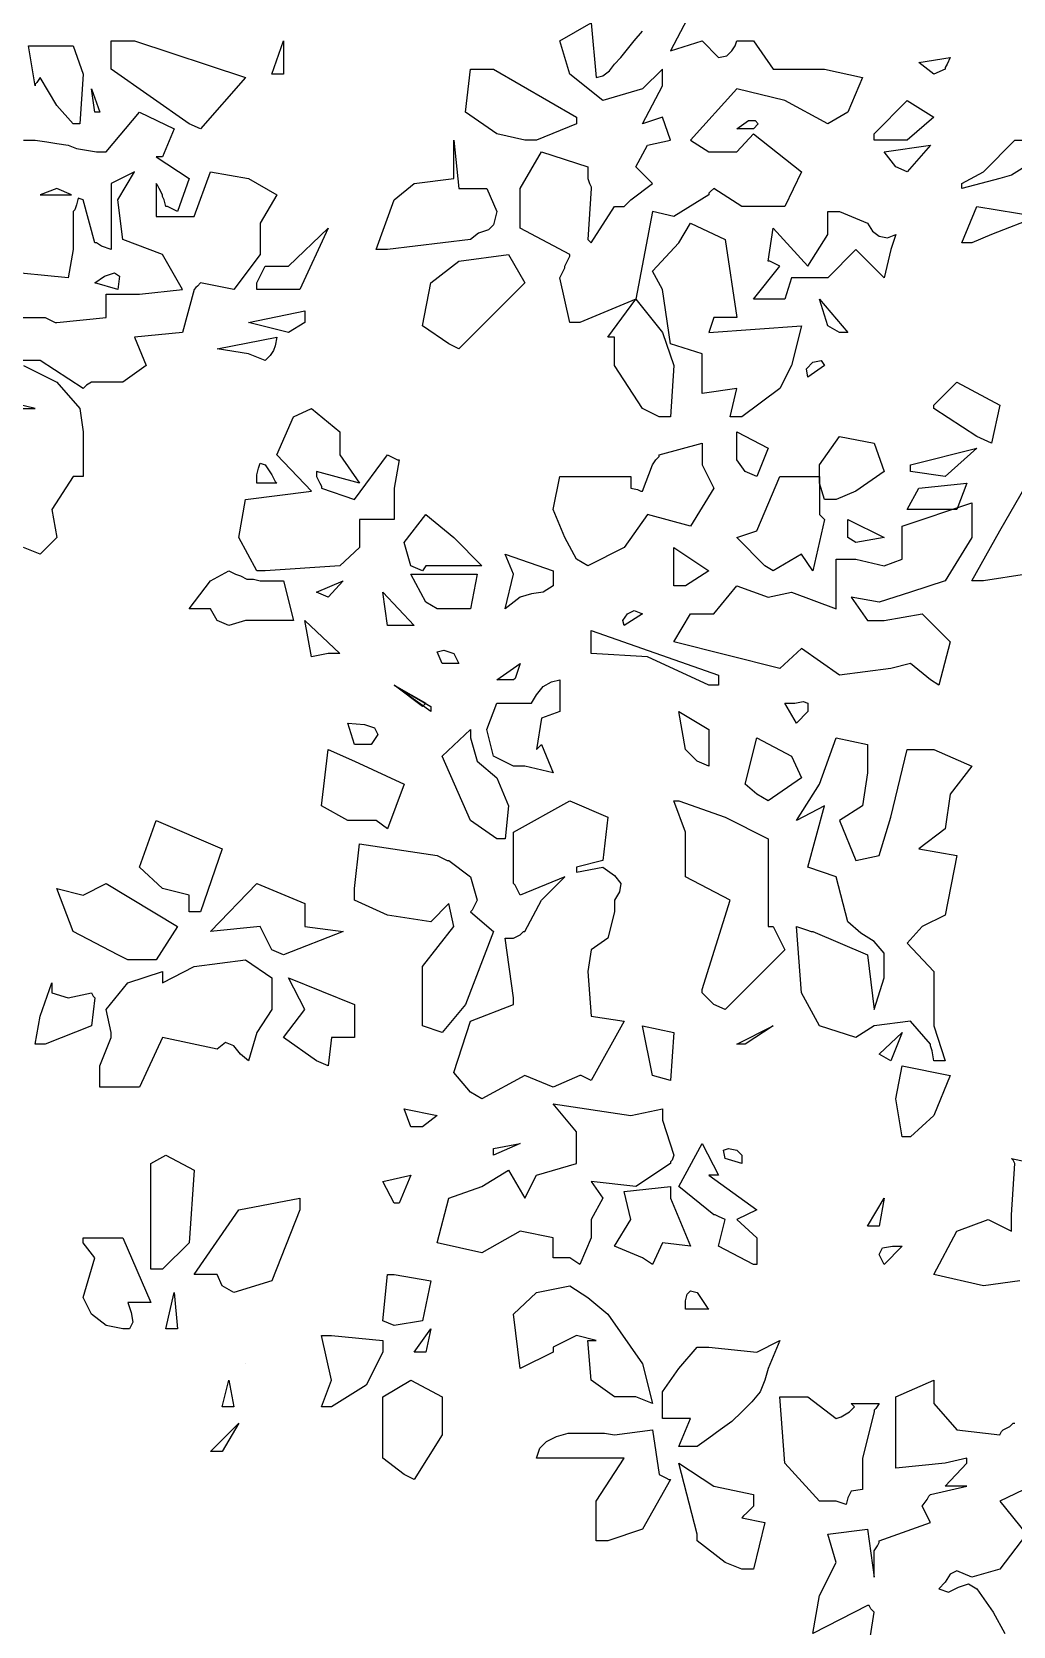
# Model space of a CAD drawing. Header units: millimetres. Extents: x 2810.5 to 2848.4, y 1624.4 to 1676.1.
# Drawn here: x 2826.741 to 2828.01, y 1660.462 to 1662.523 of the extents above; entities that cross this region are included whole.
import ezdxf

# ---------------------------------------------------------------- set-up
doc = ezdxf.new("R2010")
doc.units = ezdxf.units.MM
doc.layers.add('VERDE_ALBERI', color=104, linetype='Continuous')

msp = doc.modelspace()

# ---------------------------------------------------------------- linework, layer by layer
at = {"layer": 'VERDE_ALBERI', "linetype": 'ByBlock'}
for points in [[(2827.4364, 1662.1473), (2827.4236, 1662.2051), (2827.4278, 1662.2137), (2827.43, 1662.218), (2827.43, 1662.2201), (2827.43, 1662.2201), (2827.4343, 1662.2287), (2827.4364, 1662.233), (2827.4364, 1662.2351), (2827.4364, 1662.2351), (2827.3722, 1662.2693), (2827.3722, 1662.3206), (2827.4, 1662.3677), (2827.46, 1662.3485), (2827.46, 1662.3399), (2827.46, 1662.3356), (2827.46, 1662.3335), (2827.46, 1662.3335), (2827.4621, 1662.3271), (2827.4642, 1662.3228), (2827.4642, 1662.3206), (2827.4642, 1662.3206), (2827.46, 1662.2544), (2827.4621, 1662.2522), (2827.4642, 1662.2501), (2827.4642, 1662.2501), (2827.4942, 1662.2971), (2827.5006, 1662.2971), (2827.5049, 1662.2971), (2827.507, 1662.2971), (2827.507, 1662.2971), (2827.5113, 1662.3014), (2827.5155, 1662.3057), (2827.5155, 1662.3057), (2827.5434, 1662.3271), (2827.522, 1662.3485), (2827.5369, 1662.3763), (2827.5669, 1662.3827), (2827.5562, 1662.4127), (2827.5305, 1662.4041), (2827.5562, 1662.4533), (2827.5562, 1662.4747), (2827.5305, 1662.4491), (2827.4792, 1662.4341), (2827.4364, 1662.4683), (2827.4236, 1662.5111), (2827.4642, 1662.5346), (2827.4707, 1662.464), (2827.4792, 1662.4661), (2827.4878, 1662.4726), (2827.4942, 1662.4811), (2827.5027, 1662.4897), (2827.5113, 1662.5004), (2827.5198, 1662.5111), (2827.5305, 1662.5239)], [(2827.5926, 1662.5475), (2827.5669, 1662.4982), (2827.6076, 1662.5111), (2827.629, 1662.4897), (2827.6397, 1662.4918), (2827.6461, 1662.4982), (2827.6504, 1662.5047), (2827.6526, 1662.5111), (2827.6654, 1662.5111), (2827.6718, 1662.5111), (2827.6739, 1662.5111), (2827.6739, 1662.5111), (2827.6996, 1662.4747), (2827.7659, 1662.4747), (2827.8152, 1662.464), (2827.7959, 1662.4191), (2827.7702, 1662.4041), (2827.7145, 1662.4341), (2827.6526, 1662.4491), (2827.5926, 1662.3827), (2827.6162, 1662.3677), (2827.6526, 1662.3677), (2827.6739, 1662.3913), (2827.736, 1662.3421), (2827.7145, 1662.2971), (2827.659, 1662.2971), (2827.6226, 1662.3206), (2827.6183, 1662.3164), (2827.6162, 1662.3142), (2827.6162, 1662.3121), (2827.6162, 1662.3121), (2827.5712, 1662.2843), (2827.5434, 1662.2907), (2827.522, 1662.1773), (2827.4493, 1662.1473), (2827.4364, 1662.1473), (2827.4364, 1662.1473)], [(2826.9443, 1662.4041), (2826.8437, 1662.4747), (2826.8437, 1662.5111), (2826.8736, 1662.5111), (2827.017, 1662.464), (2826.9592, 1662.3977), (2826.9443, 1662.4041)], [(2827.0512, 1662.4683), (2827.0662, 1662.5111), (2827.0662, 1662.4683), (2827.0512, 1662.4683)], [(2826.7517, 1662.5047), (2826.7944, 1662.5047), (2826.8073, 1662.4683), (2826.803, 1662.4041), (2826.7944, 1662.4041), (2826.7731, 1662.4277), (2826.7517, 1662.464), (2826.7474, 1662.4576), (2826.7453, 1662.4555), (2826.7453, 1662.4533), (2826.7453, 1662.4533), (2826.7367, 1662.5047), (2826.7453, 1662.5047), (2826.7495, 1662.5047), (2826.7517, 1662.5047)], [(2827.9071, 1662.4683), (2827.8879, 1662.4833), (2827.9285, 1662.4897), (2827.9243, 1662.4811), (2827.9221, 1662.4768), (2827.9221, 1662.4747), (2827.9221, 1662.4747), (2827.9071, 1662.4683)], [(2827.3786, 1662.3827), (2827.3422, 1662.3913), (2827.3016, 1662.4191), (2827.3081, 1662.4747), (2827.3379, 1662.4747), (2827.445, 1662.4127), (2827.445, 1662.4084), (2827.445, 1662.4063), (2827.445, 1662.4041), (2827.445, 1662.4041), (2827.3936, 1662.3827), (2827.3786, 1662.3827)], [(2826.8222, 1662.4191), (2826.818, 1662.4491), (2826.8287, 1662.4191), (2826.8222, 1662.4191)], [(2827.8302, 1662.3913), (2827.8729, 1662.4341), (2827.9071, 1662.4127), (2827.8729, 1662.3827), (2827.8302, 1662.3827), (2827.8302, 1662.3913)], [(2826.7303, 1662.3827), (2826.7453, 1662.3827), (2826.7603, 1662.3806), (2826.7731, 1662.3784), (2826.788, 1662.3763), (2826.7987, 1662.372), (2826.8115, 1662.3699), (2826.8244, 1662.3677), (2826.8372, 1662.3677), (2826.8801, 1662.4191), (2826.925, 1662.3977), (2826.91, 1662.3613), (2826.9057, 1662.3613), (2826.9036, 1662.3613), (2826.9015, 1662.3613), (2826.9015, 1662.3613), (2826.9443, 1662.3335), (2826.9293, 1662.2907), (2826.9207, 1662.295), (2826.9164, 1662.2971), (2826.9143, 1662.2971), (2826.9143, 1662.2971), (2826.9122, 1662.3057), (2826.91, 1662.3099), (2826.91, 1662.3121), (2826.91, 1662.3121), (2826.9057, 1662.3206), (2826.9036, 1662.3249), (2826.9015, 1662.3271), (2826.9015, 1662.3271), (2826.9015, 1662.2843), (2826.9507, 1662.2843), (2826.9721, 1662.3421), (2827.0213, 1662.3335), (2827.0577, 1662.3121), (2827.0362, 1662.2757), (2827.0362, 1662.2544), (2827.0362, 1662.2351), (2827.002, 1662.1901), (2826.9592, 1662.1987), (2826.955, 1662.1944), (2826.9528, 1662.1923), (2826.9507, 1662.1901), (2826.9507, 1662.1901), (2826.9357, 1662.1345), (2826.8736, 1662.1281), (2826.8886, 1662.0917), (2826.8586, 1662.0703), (2826.818, 1662.0703), (2826.8115, 1662.0661), (2826.8094, 1662.0639), (2826.8073, 1662.0618), (2826.8073, 1662.0618), (2826.7517, 1662.0981), (2826.711, 1662.0981)], [(2827.6526, 1662.3977), (2827.6675, 1662.4084), (2827.6761, 1662.4084), (2827.6803, 1662.4041), (2827.6739, 1662.3977), (2827.6526, 1662.3977), (2827.6526, 1662.3977)], [(2827.2866, 1662.3827), (2827.2931, 1662.3206), (2827.3294, 1662.3206), (2827.3422, 1662.2907), (2827.3379, 1662.2736), (2827.3315, 1662.2672), (2827.3187, 1662.2629), (2827.3081, 1662.2544), (2827.201, 1662.2415), (2827.186, 1662.2415), (2827.2096, 1662.3057), (2827.2353, 1662.3271), (2827.2866, 1662.3335), (2827.2866, 1662.357), (2827.2866, 1662.3827)], [(2827.858, 1662.3485), (2827.843, 1662.3677), (2827.9028, 1662.3763), (2827.8729, 1662.3421), (2827.858, 1662.3485)], [(2827.9435, 1662.3271), (2827.9713, 1662.3421), (2828.0119, 1662.3827), (2828.0419, 1662.3827), (2828.0376, 1662.3635), (2828.0248, 1662.3485), (2828.0077, 1662.3378), (2827.9927, 1662.3335), (2827.9435, 1662.3206), (2827.9435, 1662.3271)], [(2826.6661, 1662.1537), (2826.7581, 1662.1537), (2826.7667, 1662.1495), (2826.771, 1662.1473), (2826.7731, 1662.1473), (2826.7731, 1662.1473), (2826.8372, 1662.1537), (2826.8372, 1662.1837), (2826.8801, 1662.1837), (2826.9357, 1662.1901), (2826.91, 1662.2351), (2826.8586, 1662.2544), (2826.8522, 1662.3057), (2826.8736, 1662.3421), (2826.8437, 1662.3271), (2826.8437, 1662.2415), (2826.8308, 1662.2458), (2826.8244, 1662.2501), (2826.8222, 1662.2501), (2826.8222, 1662.2501), (2826.8073, 1662.3057), (2826.8008, 1662.3078), (2826.7987, 1662.2992), (2826.7966, 1662.2928), (2826.7944, 1662.2907), (2826.7944, 1662.2907), (2826.7944, 1662.2415), (2826.788, 1662.2051), (2826.7003, 1662.2137)], [(2826.7923, 1662.3121), (2826.7731, 1662.3206), (2826.7517, 1662.3121), (2826.7923, 1662.3121)], [(2827.6996, 1662.1773), (2827.6739, 1662.1773), (2827.7081, 1662.2201), (2827.6996, 1662.2244), (2827.6953, 1662.2265), (2827.6931, 1662.2265), (2827.6931, 1662.2265), (2827.6996, 1662.2693), (2827.7445, 1662.2201), (2827.7702, 1662.2608), (2827.7702, 1662.2907), (2827.7788, 1662.2907), (2827.7831, 1662.2907), (2827.7852, 1662.2907), (2827.7852, 1662.2907), (2827.8216, 1662.2757), (2827.828, 1662.2651), (2827.8366, 1662.2587), (2827.8473, 1662.2565), (2827.858, 1662.2608), (2827.8516, 1662.2415), (2827.843, 1662.2051), (2827.8066, 1662.2415), (2827.7702, 1662.2051), (2827.7231, 1662.2051), (2827.7145, 1662.1773), (2827.6996, 1662.1773)], [(2827.9435, 1662.2501), (2827.9627, 1662.2971), (2828.0419, 1662.2843), (2827.982, 1662.2608), (2827.9563, 1662.2501), (2827.9435, 1662.2501)], [(2827.032, 1662.1987), (2827.0427, 1662.2201), (2827.0726, 1662.2201), (2827.124, 1662.2693), (2827.0876, 1662.1901), (2827.032, 1662.1901), (2827.032, 1662.1987)], [(2827.644, 1662.0254), (2827.6526, 1662.0618), (2827.6076, 1662.0554), (2827.6076, 1662.1067), (2827.5669, 1662.1195), (2827.5562, 1662.1901), (2827.5434, 1662.2137), (2827.5776, 1662.2501), (2827.5926, 1662.2757), (2827.6376, 1662.2544), (2827.6526, 1662.1537), (2827.6226, 1662.1537), (2827.6162, 1662.1345), (2827.736, 1662.143), (2827.7231, 1662.0917), (2827.7081, 1662.0618), (2827.659, 1662.0254), (2827.644, 1662.0254)], [(2827.2802, 1662.1195), (2827.246, 1662.143), (2827.2567, 1662.1987), (2827.2931, 1662.2265), (2827.3572, 1662.2351), (2827.3786, 1662.1987), (2827.3572, 1662.1773), (2827.2931, 1662.1131), (2827.2802, 1662.1195)], [(2826.8222, 1662.1987), (2826.8351, 1662.2073), (2826.8479, 1662.2116), (2826.8544, 1662.2073), (2826.8522, 1662.1901), (2826.8222, 1662.1987), (2826.8222, 1662.1987)], [(2827.0726, 1662.1345), (2827.0213, 1662.1473), (2827.0941, 1662.1623), (2827.0941, 1662.1537), (2827.0941, 1662.1495), (2827.0941, 1662.1473), (2827.0941, 1662.1473), (2827.0726, 1662.1345)], [(2827.5305, 1662.0361), (2827.4942, 1662.0917), (2827.4942, 1662.1281), (2827.4899, 1662.1281), (2827.4878, 1662.1281), (2827.4857, 1662.1281), (2827.4857, 1662.1281), (2827.522, 1662.1773), (2827.5562, 1662.1345), (2827.5712, 1662.0917), (2827.5669, 1662.0254), (2827.5583, 1662.0254), (2827.5541, 1662.0254), (2827.5519, 1662.0254), (2827.5519, 1662.0254), (2827.5305, 1662.0361)], [(2827.7702, 1662.143), (2827.7595, 1662.1773), (2827.7959, 1662.1345), (2827.7852, 1662.1345), (2827.7702, 1662.143)], [(2827.4364, 1662.1473), (2827.4364, 1662.1473), (2827.4364, 1662.1473), (2827.4364, 1662.1473), (2827.4364, 1662.1473), (2827.4364, 1662.1473)], [(2827.0213, 1662.1067), (2826.9806, 1662.1131), (2827.0577, 1662.1281), (2827.0555, 1662.1173), (2827.0534, 1662.1109), (2827.0491, 1662.1045), (2827.0427, 1662.0981), (2827.0213, 1662.1067)], [(2827.7445, 1662.0768), (2827.7424, 1662.0875), (2827.7509, 1662.096), (2827.7616, 1662.0981), (2827.7659, 1662.0917), (2827.7445, 1662.0768)], [(2826.7303, 1662.0917), (2826.7731, 1662.0703), (2826.803, 1662.0361), (2826.8073, 1662.0061), (2826.8073, 1661.9483), (2826.8008, 1661.9483), (2826.7966, 1661.9483), (2826.7944, 1661.9483), (2826.7944, 1661.9483), (2826.7667, 1661.9056), (2826.7731, 1661.8692), (2826.7517, 1661.8478), (2826.7303, 1661.8563)], [(2827.9627, 1661.9997), (2827.9071, 1662.0361), (2827.9071, 1662.0382), (2827.9071, 1662.0404), (2827.9071, 1662.0404), (2827.9371, 1662.0703), (2827.9927, 1662.0404), (2827.982, 1661.9911), (2827.9627, 1661.9997), (2827.9627, 1661.9997)], [(2826.7217, 1662.0361), (2826.7453, 1662.0361), (2826.7003, 1662.0468)], [(2827.109, 1661.9483), (2827.1133, 1661.9397), (2827.1155, 1661.9355), (2827.1155, 1661.9333), (2827.1155, 1661.9333), (2827.1582, 1661.9184), (2827.201, 1661.9761), (2827.2096, 1661.9719), (2827.2138, 1661.9697), (2827.216, 1661.9697), (2827.216, 1661.9697), (2827.2096, 1661.9333), (2827.2096, 1661.8927), (2827.1646, 1661.8927), (2827.1646, 1661.8563), (2827.139, 1661.8328), (2827.0427, 1661.8264), (2827.032, 1661.8264), (2827.0084, 1661.8692), (2827.017, 1661.9184), (2827.1026, 1661.9291), (2827.0577, 1661.9761), (2827.0791, 1662.0254), (2827.1026, 1662.0361), (2827.139, 1662.0061), (2827.139, 1661.9761), (2827.1646, 1661.9397), (2827.109, 1661.9547), (2827.109, 1661.9504), (2827.109, 1661.9483), (2827.109, 1661.9483)], [(2827.6633, 1661.9547), (2827.6526, 1661.9697), (2827.6526, 1662.0061), (2827.6931, 1661.9847), (2827.6782, 1661.9483), (2827.6633, 1661.9547)], [(2827.7659, 1661.9184), (2827.7595, 1661.9397), (2827.7595, 1661.9633), (2827.7852, 1661.9997), (2827.8302, 1661.9911), (2827.843, 1661.9547), (2827.8066, 1661.9291), (2827.7809, 1661.9184), (2827.7659, 1661.9184)], [(2827.9627, 1661.9997), (2827.9627, 1661.9997), (2827.9627, 1661.9997), (2827.9627, 1661.9997), (2827.9627, 1661.9997), (2827.9627, 1661.9997)], [(2827.445, 1661.8414), (2827.43, 1661.8692), (2827.415, 1661.9056), (2827.4236, 1661.9483), (2827.5155, 1661.9483), (2827.5155, 1661.9397), (2827.5155, 1661.9355), (2827.5155, 1661.9333), (2827.5155, 1661.9333), (2827.5241, 1661.9312), (2827.5284, 1661.9291), (2827.5305, 1661.9291), (2827.5305, 1661.9291), (2827.5434, 1661.9633), (2827.5476, 1661.9697), (2827.5519, 1661.974), (2827.5519, 1661.9761), (2827.5519, 1661.9761), (2827.6076, 1661.9911), (2827.6076, 1661.9633), (2827.6226, 1661.9333), (2827.5926, 1661.8842), (2827.5369, 1661.8992), (2827.507, 1661.8563), (2827.46, 1661.8328), (2827.445, 1661.8414)], [(2827.8772, 1661.9633), (2827.9627, 1661.9847), (2827.9221, 1661.9483), (2827.8772, 1661.9547), (2827.8772, 1661.9633), (2827.8772, 1661.9633)], [(2827.032, 1661.9397), (2827.032, 1661.9504), (2827.0341, 1661.959), (2827.0362, 1661.9654), (2827.0427, 1661.9633), (2827.0512, 1661.9504), (2827.0555, 1661.9419), (2827.0577, 1661.9397), (2827.0577, 1661.9397), (2827.032, 1661.9397)], [(2827.109, 1661.9483), (2827.109, 1661.9483), (2827.109, 1661.9483), (2827.109, 1661.9483)], [(2827.109, 1661.9483), (2827.109, 1661.9483), (2827.109, 1661.9483)], [(2827.7659, 1661.8927), (2827.7509, 1661.8264), (2827.736, 1661.8478), (2827.6996, 1661.8264), (2827.6889, 1661.8328), (2827.6526, 1661.8692), (2827.6782, 1661.8778), (2827.7081, 1661.9483), (2827.7595, 1661.9483), (2827.7595, 1661.8992), (2827.7638, 1661.8949), (2827.7659, 1661.8927), (2827.7659, 1661.8927)], [(2827.8729, 1661.9056), (2827.8879, 1661.9333), (2827.9499, 1661.9397), (2827.9371, 1661.9056), (2827.8879, 1661.9056), (2827.8729, 1661.9056)], [(2828.0419, 1661.9333), (2828.0269, 1661.8221), (2827.9713, 1661.8135), (2827.9563, 1661.8135), (2827.9927, 1661.8778), (2828.0333, 1661.9483), (2828.0333, 1661.944), (2828.0333, 1661.9419), (2828.0333, 1661.9397), (2828.0333, 1661.9397), (2828.0376, 1661.9355), (2828.0419, 1661.9333), (2828.0419, 1661.9333)], [(2827.7809, 1661.7857), (2827.7809, 1661.8414), (2827.8066, 1661.8414), (2827.843, 1661.8328), (2827.8665, 1661.8414), (2827.8665, 1661.8842), (2827.9563, 1661.9141), (2827.9563, 1661.8692), (2827.9221, 1661.8135), (2827.8772, 1661.7985), (2827.8366, 1661.7857), (2827.8002, 1661.7921), (2827.8216, 1661.7621), (2827.843, 1661.7621), (2827.8921, 1661.7707), (2827.9285, 1661.7344), (2827.9136, 1661.6787), (2827.9028, 1661.6852), (2827.8772, 1661.7066), (2827.8516, 1661.7002), (2827.7852, 1661.6916), (2827.736, 1661.7258), (2827.7081, 1661.7002), (2827.5712, 1661.7344), (2827.5926, 1661.7707), (2827.6226, 1661.7707), (2827.6526, 1661.8071), (2827.6931, 1661.7921), (2827.7231, 1661.7985), (2827.7809, 1661.7771), (2827.7809, 1661.7814), (2827.7809, 1661.7857)], [(2827.231, 1661.8328), (2827.2224, 1661.8628), (2827.2502, 1661.8992), (2827.2866, 1661.8692), (2827.323, 1661.8328), (2827.2502, 1661.8328), (2827.246, 1661.8264), (2827.231, 1661.8328), (2827.231, 1661.8328)], [(2827.7959, 1661.8692), (2827.7959, 1661.882), (2827.7959, 1661.8906), (2827.7959, 1661.8927), (2827.7959, 1661.8927), (2827.843, 1661.8692), (2827.8066, 1661.8628), (2827.7959, 1661.8692), (2827.7959, 1661.8692)], [(2827.5712, 1661.8071), (2827.5712, 1661.8563), (2827.6162, 1661.8264), (2827.5862, 1661.8071), (2827.5712, 1661.8071)], [(2827.231, 1661.8328), (2827.231, 1661.8328), (2827.231, 1661.8328), (2827.231, 1661.8328), (2827.231, 1661.8328), (2827.231, 1661.8328)], [(2827.231, 1661.8328), (2827.231, 1661.8328), (2827.231, 1661.8328)], [(2827.3529, 1661.7771), (2827.3636, 1661.8221), (2827.3529, 1661.8478), (2827.415, 1661.8264), (2827.415, 1661.8071), (2827.4022, 1661.7985), (2827.3872, 1661.7964), (2827.3722, 1661.7921), (2827.3529, 1661.7771), (2827.3529, 1661.7771)], [(2827.0662, 1661.7621), (2827.017, 1661.7621), (2826.9956, 1661.7557), (2826.9806, 1661.7621), (2826.9721, 1661.7771), (2826.9443, 1661.7771), (2826.9721, 1661.8135), (2826.9956, 1661.8264), (2827.0041, 1661.8221), (2827.0106, 1661.8199), (2827.0191, 1661.8157), (2827.0277, 1661.8157), (2827.0362, 1661.8135), (2827.0448, 1661.8135), (2827.0555, 1661.8135), (2827.0662, 1661.8135), (2827.0791, 1661.7621), (2827.0726, 1661.7621), (2827.0684, 1661.7621), (2827.0662, 1661.7621)], [(2827.109, 1661.7985), (2827.1433, 1661.8135), (2827.124, 1661.7921), (2827.109, 1661.7985), (2827.109, 1661.7985)], [(2827.2502, 1661.7857), (2827.231, 1661.8221), (2827.3166, 1661.8221), (2827.3081, 1661.7771), (2827.2652, 1661.7771), (2827.2502, 1661.7857)], [(2827.2224, 1661.7557), (2827.201, 1661.7557), (2827.1946, 1661.7985), (2827.2353, 1661.7557), (2827.2288, 1661.7557), (2827.2246, 1661.7557), (2827.2224, 1661.7557)], [(2827.507, 1661.7557), (2827.5049, 1661.7621), (2827.5113, 1661.7707), (2827.5198, 1661.775), (2827.5305, 1661.7707), (2827.507, 1661.7557)], [(2827.0662, 1661.7621), (2827.0662, 1661.7621), (2827.0662, 1661.7621), (2827.0662, 1661.7621)], [(2827.0662, 1661.7621), (2827.0662, 1661.7621), (2827.0662, 1661.7621)], [(2827.1026, 1661.7151), (2827.0941, 1661.7621), (2827.139, 1661.7194), (2827.1304, 1661.7194), (2827.1262, 1661.7194), (2827.124, 1661.7194), (2827.124, 1661.7194), (2827.1026, 1661.7151)], [(2827.2224, 1661.7557), (2827.2224, 1661.7557), (2827.2224, 1661.7557), (2827.2224, 1661.7557)], [(2827.2224, 1661.7557), (2827.2224, 1661.7557), (2827.2224, 1661.7557)], [(2827.6162, 1661.6787), (2827.5369, 1661.7151), (2827.4642, 1661.7194), (2827.4642, 1661.7493), (2827.629, 1661.6916), (2827.629, 1661.6787), (2827.6162, 1661.6787)], [(2827.2717, 1661.7066), (2827.2652, 1661.7216), (2827.2738, 1661.7237), (2827.2866, 1661.7194), (2827.2931, 1661.7066), (2827.2717, 1661.7066)], [(2827.3422, 1661.6852), (2827.3722, 1661.7066), (2827.3679, 1661.6937), (2827.3658, 1661.6873), (2827.3636, 1661.6852), (2827.3636, 1661.6852), (2827.3422, 1661.6852), (2827.3422, 1661.6852)], [(2827.4, 1661.6018), (2827.415, 1661.5654), (2827.3786, 1661.5739), (2827.3636, 1661.5739), (2827.3379, 1661.5868), (2827.3294, 1661.621), (2827.3422, 1661.6552), (2827.3872, 1661.6552), (2827.3936, 1661.6659), (2827.4022, 1661.6766), (2827.4129, 1661.683), (2827.4236, 1661.6852), (2827.4236, 1661.6446), (2827.4, 1661.636), (2827.3936, 1661.5953), (2827.3979, 1661.5996), (2827.4, 1661.6018), (2827.4, 1661.6018)], [(2827.246, 1661.651), (2827.2096, 1661.6787), (2827.2502, 1661.6552), (2827.246, 1661.651)], [(2827.2567, 1661.6446), (2827.2096, 1661.6787), (2827.2567, 1661.651), (2827.2567, 1661.6446)], [(2827.6012, 1661.5804), (2827.5862, 1661.5953), (2827.5776, 1661.6446), (2827.6162, 1661.621), (2827.6162, 1661.5739), (2827.6012, 1661.5804)], [(2827.7295, 1661.6296), (2827.7145, 1661.6552), (2827.7274, 1661.6552), (2827.7381, 1661.6573), (2827.7445, 1661.6552), (2827.7445, 1661.6446), (2827.7295, 1661.6296)], [(2827.1582, 1661.6018), (2827.1497, 1661.6296), (2827.171, 1661.6275), (2827.1839, 1661.6232), (2827.1882, 1661.6146), (2827.1796, 1661.6018), (2827.1582, 1661.6018)], [(2827.3422, 1661.4798), (2827.3081, 1661.5034), (2827.2717, 1661.5868), (2827.3081, 1661.621), (2827.3081, 1661.6146), (2827.3081, 1661.6125), (2827.3081, 1661.6103), (2827.3081, 1661.6103), (2827.3166, 1661.5804), (2827.3422, 1661.5589), (2827.3572, 1661.5226), (2827.3529, 1661.4798), (2827.3422, 1661.4798)], [(2827.6782, 1661.5376), (2827.6633, 1661.5504), (2827.6782, 1661.6103), (2827.7231, 1661.5868), (2827.736, 1661.5589), (2827.6931, 1661.529), (2827.6782, 1661.5376)], [(2827.9071, 1661.193), (2827.905, 1661.2059), (2827.9028, 1661.2123), (2827.9028, 1661.2144), (2827.9028, 1661.2144), (2827.8772, 1661.2444), (2827.8302, 1661.238), (2827.8066, 1661.223), (2827.7595, 1661.238), (2827.736, 1661.2808), (2827.7295, 1661.3664), (2827.7424, 1661.3621), (2827.7488, 1661.36), (2827.7509, 1661.36), (2827.7509, 1661.36), (2827.8216, 1661.3301), (2827.8302, 1661.2594), (2827.843, 1661.3001), (2827.843, 1661.3086), (2827.843, 1661.3322), (2827.8302, 1661.3472), (2827.813, 1661.3578), (2827.7959, 1661.3728), (2827.7809, 1661.4306), (2827.7445, 1661.4434), (2827.7659, 1661.5226), (2827.7295, 1661.5034), (2827.7595, 1661.5504), (2827.7809, 1661.6103), (2827.8216, 1661.6018), (2827.8216, 1661.5654), (2827.8152, 1661.5226), (2827.7852, 1661.5034), (2827.8066, 1661.452), (2827.8366, 1661.4584), (2827.8516, 1661.5077), (2827.8729, 1661.5953), (2827.9071, 1661.5953), (2827.9563, 1661.5739), (2827.9285, 1661.5376), (2827.9221, 1661.4927), (2827.8879, 1661.467), (2827.9371, 1661.4584), (2827.9221, 1661.3813), (2827.8921, 1661.3664), (2827.8729, 1661.345), (2827.9071, 1661.3086), (2827.9071, 1661.238), (2827.9221, 1661.193), (2827.9071, 1661.193), (2827.9071, 1661.193)], [(2827.186, 1661.5034), (2827.1497, 1661.5034), (2827.1155, 1661.5226), (2827.124, 1661.5953), (2827.1582, 1661.5804), (2827.2224, 1661.5504), (2827.201, 1661.4927), (2827.186, 1661.5034)], [(2827.3081, 1661.1525), (2827.2866, 1661.1781), (2827.3081, 1661.2444), (2827.3636, 1661.2658), (2827.3636, 1661.2701), (2827.3636, 1661.2744), (2827.3636, 1661.2744), (2827.3529, 1661.3514), (2827.3593, 1661.3514), (2827.3615, 1661.3514), (2827.3636, 1661.3514), (2827.3636, 1661.3514), (2827.3722, 1661.3557), (2827.3765, 1661.36), (2827.3786, 1661.36), (2827.3786, 1661.36), (2827.4, 1661.4006), (2827.43, 1661.4306), (2827.3722, 1661.407), (2827.3679, 1661.4156), (2827.3658, 1661.4199), (2827.3636, 1661.422), (2827.3636, 1661.422), (2827.3636, 1661.4884), (2827.4364, 1661.529), (2827.4857, 1661.5077), (2827.4792, 1661.452), (2827.445, 1661.4434), (2827.445, 1661.4392), (2827.445, 1661.437), (2827.445, 1661.437), (2827.4792, 1661.4434), (2827.4942, 1661.4327), (2827.5027, 1661.422), (2827.5006, 1661.4113), (2827.4942, 1661.4006), (2827.4942, 1661.392), (2827.4942, 1661.3878), (2827.4942, 1661.3856), (2827.4942, 1661.3856), (2827.4857, 1661.3514), (2827.4642, 1661.3365), (2827.46, 1661.3086), (2827.4642, 1661.2508), (2827.507, 1661.2444), (2827.4642, 1661.1674), (2827.4557, 1661.1717), (2827.4514, 1661.1738), (2827.4493, 1661.1738), (2827.4493, 1661.1738), (2827.415, 1661.1589), (2827.3786, 1661.1738), (2827.323, 1661.1439), (2827.3081, 1661.1525), (2827.3081, 1661.1525)], [(2827.6076, 1661.2851), (2827.644, 1661.4006), (2827.5862, 1661.4306), (2827.5862, 1661.4884), (2827.5712, 1661.529), (2827.5755, 1661.529), (2827.5776, 1661.529), (2827.5776, 1661.529), (2827.6376, 1661.5077), (2827.6931, 1661.4798), (2827.6931, 1661.3664), (2827.6974, 1661.3664), (2827.6996, 1661.3664), (2827.6996, 1661.3664), (2827.7145, 1661.3365), (2827.6376, 1661.2594), (2827.6226, 1661.2658), (2827.6076, 1661.2808), (2827.6076, 1661.283), (2827.6076, 1661.2851), (2827.6076, 1661.2851)], [(2826.9443, 1661.3856), (2826.9443, 1661.407), (2826.91, 1661.4156), (2826.8801, 1661.4434), (2826.9015, 1661.5034), (2826.987, 1661.467), (2826.9592, 1661.3856), (2826.9443, 1661.3856)], [(2827.246, 1661.2444), (2827.246, 1661.3151), (2827.2866, 1661.3664), (2827.2802, 1661.3963), (2827.2567, 1661.3728), (2827.201, 1661.3813), (2827.1582, 1661.4006), (2827.1582, 1661.4092), (2827.1582, 1661.4135), (2827.1582, 1661.4156), (2827.1582, 1661.4156), (2827.1646, 1661.4734), (2827.2652, 1661.4584), (2827.2738, 1661.4541), (2827.2781, 1661.452), (2827.2802, 1661.452), (2827.2802, 1661.452), (2827.3081, 1661.4306), (2827.3166, 1661.4006), (2827.3123, 1661.392), (2827.3102, 1661.3878), (2827.3081, 1661.3856), (2827.3081, 1661.3856), (2827.3379, 1661.36), (2827.3016, 1661.2658), (2827.2717, 1661.2294), (2827.246, 1661.238), (2827.246, 1661.2444)], [(2827.445, 1661.437), (2827.445, 1661.437), (2827.445, 1661.437), (2827.445, 1661.437)], [(2826.8522, 1661.3301), (2826.7944, 1661.36), (2826.7731, 1661.4156), (2826.8073, 1661.407), (2826.8372, 1661.422), (2826.9293, 1661.3664), (2826.9015, 1661.3236), (2826.8651, 1661.3236), (2826.8522, 1661.3301)], [(2827.0512, 1661.3365), (2827.0362, 1661.3664), (2826.9721, 1661.36), (2827.032, 1661.422), (2827.0941, 1661.3963), (2827.0941, 1661.3664), (2827.1433, 1661.36), (2827.0662, 1661.3301), (2827.0512, 1661.3365)], [(2826.8437, 1661.2294), (2826.8372, 1661.2594), (2826.8651, 1661.2937), (2826.91, 1661.3086), (2826.91, 1661.3001), (2826.91, 1661.2958), (2826.91, 1661.2937), (2826.91, 1661.2937), (2826.9507, 1661.3151), (2827.017, 1661.3236), (2827.0512, 1661.3001), (2827.0512, 1661.2594), (2827.032, 1661.2294), (2827.0213, 1661.193), (2827.0106, 1661.2016), (2827.002, 1661.2123), (2826.9913, 1661.2166), (2826.9806, 1661.208), (2826.91, 1661.223), (2826.8801, 1661.1589), (2826.8437, 1661.1589), (2826.8287, 1661.1589), (2826.8287, 1661.1866), (2826.8437, 1661.223), (2826.8437, 1661.2273), (2826.8437, 1661.2294), (2826.8437, 1661.2294)], [(2826.8222, 1661.2744), (2826.818, 1661.238), (2826.7581, 1661.2144), (2826.7453, 1661.2144), (2826.7517, 1661.2508), (2826.7667, 1661.2937), (2826.7667, 1661.2872), (2826.7667, 1661.283), (2826.7667, 1661.2808), (2826.7667, 1661.2808), (2826.788, 1661.2744), (2826.818, 1661.2808), (2826.8201, 1661.2765), (2826.8222, 1661.2744), (2826.8222, 1661.2744)], [(2827.109, 1661.193), (2827.0662, 1661.223), (2827.0941, 1661.2594), (2827.0726, 1661.3001), (2827.1582, 1661.2658), (2827.1582, 1661.223), (2827.1283, 1661.223), (2827.124, 1661.1866), (2827.109, 1661.193)], [(2827.3636, 1661.2744), (2827.3636, 1661.2744), (2827.3636, 1661.2744), (2827.3636, 1661.2744)], [(2827.5434, 1661.1738), (2827.5305, 1661.238), (2827.5712, 1661.2294), (2827.5669, 1661.1674), (2827.5434, 1661.1738), (2827.5434, 1661.1738)], [(2827.6526, 1661.2144), (2827.6996, 1661.238), (2827.6633, 1661.2144), (2827.6526, 1661.2144), (2827.6526, 1661.2144)], [(2826.8437, 1661.2294), (2826.8437, 1661.2294), (2826.8437, 1661.2294), (2826.8437, 1661.2294)], [(2826.8437, 1661.2294), (2826.8437, 1661.2294), (2826.8437, 1661.2294)], [(2827.8366, 1661.2016), (2827.8665, 1661.2294), (2827.8516, 1661.193), (2827.8366, 1661.2016)], [(2827.9071, 1661.193), (2827.9071, 1661.193), (2827.9071, 1661.193), (2827.9071, 1661.193), (2827.9071, 1661.193), (2827.9071, 1661.193)], [(2827.9071, 1661.193), (2827.9071, 1661.193), (2827.9071, 1661.193)], [(2827.5434, 1661.1738), (2827.5434, 1661.1738), (2827.5434, 1661.1738), (2827.5434, 1661.1738), (2827.5434, 1661.1738), (2827.5434, 1661.1738)], [(2827.5434, 1661.1738), (2827.5434, 1661.1738), (2827.5434, 1661.1738)], [(2827.8665, 1661.0946), (2827.858, 1661.1439), (2827.8665, 1661.1866), (2827.9285, 1661.1738), (2827.9071, 1661.1225), (2827.8772, 1661.0946), (2827.8665, 1661.0946)], [(2827.3081, 1661.1525), (2827.3081, 1661.1525), (2827.3081, 1661.1525), (2827.3081, 1661.1525), (2827.3081, 1661.1525), (2827.3081, 1661.1525)], [(2827.231, 1661.1075), (2827.2224, 1661.131), (2827.2652, 1661.1225), (2827.246, 1661.1075), (2827.231, 1661.1075)], [(2827.4364, 1660.9385), (2827.415, 1660.9385), (2827.415, 1660.9641), (2827.3722, 1660.9727), (2827.323, 1660.9449), (2827.2652, 1660.9577), (2827.2802, 1661.0154), (2827.323, 1661.0304), (2827.3572, 1661.0518), (2827.3786, 1661.0154), (2827.3936, 1661.0454), (2827.445, 1661.0604), (2827.445, 1661.1011), (2827.415, 1661.1375), (2827.5155, 1661.1225), (2827.5562, 1661.131), (2827.5562, 1661.1225), (2827.5562, 1661.1182), (2827.5562, 1661.1161), (2827.5562, 1661.1161), (2827.5712, 1661.0711), (2827.5691, 1661.0647), (2827.5669, 1661.0625), (2827.5669, 1661.0604), (2827.5669, 1661.0604), (2827.522, 1661.0304), (2827.4642, 1661.0368), (2827.4792, 1661.0154), (2827.4642, 1660.9877), (2827.4642, 1660.9641), (2827.4493, 1660.9299), (2827.4364, 1660.9385)], [(2826.895, 1660.9235), (2826.895, 1661.0604), (2826.9143, 1661.0711), (2826.9507, 1661.0518), (2826.9443, 1660.9577), (2826.91, 1660.9235), (2826.895, 1660.9235), (2826.895, 1660.9235)], [(2827.3379, 1661.0797), (2827.3722, 1661.0861), (2827.3379, 1661.0711), (2827.3379, 1661.0797)], [(2827.6739, 1660.9299), (2827.629, 1660.9534), (2827.6376, 1660.9877), (2827.629, 1660.9919), (2827.6247, 1660.9941), (2827.6226, 1660.9941), (2827.6226, 1660.9941), (2827.5776, 1661.0304), (2827.6076, 1661.0861), (2827.629, 1661.0454), (2827.6226, 1661.0454), (2827.6183, 1661.0454), (2827.6162, 1661.0454), (2827.6162, 1661.0454), (2827.6782, 1661.0005), (2827.6526, 1660.9877), (2827.6782, 1660.9641), (2827.6782, 1660.9299), (2827.6739, 1660.9299)], [(2827.6376, 1661.0668), (2827.6354, 1661.0775), (2827.6418, 1661.0797), (2827.6526, 1661.0775), (2827.659, 1661.0711), (2827.659, 1661.0647), (2827.659, 1661.0625), (2827.659, 1661.0604), (2827.659, 1661.0604), (2827.6376, 1661.0668)], [(2828.0184, 1660.9085), (2827.9713, 1660.9021), (2827.9071, 1660.917), (2827.9371, 1660.9727), (2827.9777, 1660.9877), (2828.0077, 1660.9727), (2828.0077, 1660.9941), (2828.0119, 1661.0604), (2828.0098, 1661.0647), (2828.0077, 1661.0668), (2828.0077, 1661.0668), (2828.0782, 1661.0518)], [(2827.2096, 1661.009), (2827.1946, 1661.0368), (2827.231, 1661.0454), (2827.216, 1661.009), (2827.2096, 1661.009)], [(2827.5305, 1660.9385), (2827.4942, 1660.9534), (2827.5155, 1660.9877), (2827.507, 1661.024), (2827.5669, 1661.0304), (2827.5669, 1661.0219), (2827.5669, 1661.0176), (2827.5669, 1661.0154), (2827.5669, 1661.0154), (2827.5926, 1660.9534), (2827.5562, 1660.9577), (2827.5434, 1660.9299), (2827.5305, 1660.9385)], [(2826.987, 1660.9021), (2826.9806, 1660.917), (2826.9507, 1660.917), (2827.0084, 1661.0005), (2827.0876, 1661.0154), (2827.0876, 1661.0069), (2827.0876, 1661.0026), (2827.0876, 1661.0005), (2827.0876, 1661.0005), (2827.0512, 1660.9085), (2827.002, 1660.8935), (2826.987, 1660.9021)], [(2827.8216, 1660.9791), (2827.843, 1661.0154), (2827.8366, 1660.9791), (2827.8216, 1660.9791)], [(2826.8073, 1660.9641), (2826.8586, 1660.9641), (2826.895, 1660.8806), (2826.8651, 1660.8806), (2826.8693, 1660.8678), (2826.8715, 1660.855), (2826.8672, 1660.8464), (2826.8586, 1660.8464), (2826.8372, 1660.8507), (2826.818, 1660.8657), (2826.8073, 1660.8871), (2826.8222, 1660.9385), (2826.8073, 1660.9577), (2826.8073, 1660.962), (2826.8073, 1660.9641), (2826.8073, 1660.9641)], [(2827.843, 1660.9299), (2827.8366, 1660.9427), (2827.8409, 1660.9513), (2827.8537, 1660.9534), (2827.8665, 1660.9534), (2827.843, 1660.9299)], [(2827.1946, 1660.8571), (2827.201, 1660.917), (2827.2053, 1660.917), (2827.2096, 1660.917), (2827.2096, 1660.917), (2827.2567, 1660.9085), (2827.246, 1660.8571), (2827.2096, 1660.8507), (2827.1946, 1660.8571), (2827.1946, 1660.8571)], [(2827.415, 1660.8165), (2827.3722, 1660.7951), (2827.3636, 1660.8657), (2827.3936, 1660.8935), (2827.4364, 1660.9021), (2827.46, 1660.8871), (2827.4857, 1660.8657), (2827.5305, 1660.8015), (2827.5434, 1660.7501), (2827.522, 1660.7587), (2827.4942, 1660.7587), (2827.4642, 1660.7801), (2827.46, 1660.8314), (2827.4664, 1660.8314), (2827.4685, 1660.8314), (2827.4707, 1660.8314), (2827.4707, 1660.8314), (2827.445, 1660.8378), (2827.415, 1660.8229), (2827.415, 1660.8186), (2827.415, 1660.8165), (2827.415, 1660.8165)], [(2826.9143, 1660.8464), (2826.925, 1660.8935), (2826.9293, 1660.8464), (2826.9143, 1660.8464)], [(2827.5862, 1660.8721), (2827.5862, 1660.8828), (2827.5883, 1660.8914), (2827.5926, 1660.8956), (2827.6012, 1660.8935), (2827.6097, 1660.8806), (2827.614, 1660.8742), (2827.6162, 1660.8721), (2827.6162, 1660.8721), (2827.5862, 1660.8721)], [(2827.2353, 1660.8165), (2827.2567, 1660.8464), (2827.2502, 1660.8165), (2827.2353, 1660.8165)], [(2827.1155, 1660.7459), (2827.1283, 1660.7801), (2827.1155, 1660.8378), (2827.1219, 1660.8378), (2827.1262, 1660.8378), (2827.1283, 1660.8378), (2827.1283, 1660.8378), (2827.1946, 1660.8314), (2827.1946, 1660.8229), (2827.1946, 1660.8186), (2827.1946, 1660.8165), (2827.1946, 1660.8165), (2827.1732, 1660.7737), (2827.1283, 1660.7459), (2827.1155, 1660.7459)], [(2827.5776, 1660.6945), (2827.5926, 1660.7309), (2827.5562, 1660.7309), (2827.5562, 1660.7651), (2827.5776, 1660.7951), (2827.6012, 1660.8229), (2827.6097, 1660.8229), (2827.614, 1660.8229), (2827.6162, 1660.8229), (2827.6162, 1660.8229), (2827.6782, 1660.8165), (2827.7081, 1660.8314), (2827.6931, 1660.7951), (2827.6889, 1660.7801), (2827.6825, 1660.7651), (2827.6718, 1660.7523), (2827.659, 1660.7394), (2827.6461, 1660.7266), (2827.6311, 1660.7159), (2827.6162, 1660.7052), (2827.6012, 1660.6945), (2827.5776, 1660.6945)], [(2827.017, 1660.8015), (2827.017, 1660.8015), (2827.017, 1660.8015), (2827.017, 1660.8015)], [(2827.415, 1660.8165), (2827.415, 1660.8165), (2827.415, 1660.8165), (2827.415, 1660.8165)], [(2827.415, 1660.8165), (2827.415, 1660.8165), (2827.415, 1660.8165)], [(2826.987, 1660.7459), (2826.9956, 1660.7801), (2827.002, 1660.7459), (2826.987, 1660.7459)], [(2827.1946, 1660.6881), (2827.1946, 1660.7587), (2827.231, 1660.7801), (2827.2717, 1660.7587), (2827.2717, 1660.7544), (2827.2717, 1660.7523), (2827.2717, 1660.7501), (2827.2717, 1660.7095), (2827.2353, 1660.6517), (2827.2224, 1660.6581), (2827.1946, 1660.6795), (2827.1946, 1660.6838), (2827.1946, 1660.6881)], [(2827.9499, 1660.6795), (2827.9221, 1660.6731), (2827.858, 1660.6666), (2827.858, 1660.7587), (2827.9071, 1660.7801), (2827.9071, 1660.7501), (2827.9371, 1660.7159), (2827.9927, 1660.7095), (2827.9948, 1660.7138), (2827.997, 1660.7159), (2827.997, 1660.7159), (2828.0055, 1660.7202), (2828.0098, 1660.7245), (2828.0119, 1660.7245)], [(2827.7595, 1660.6239), (2827.7145, 1660.6731), (2827.7081, 1660.7587), (2827.7445, 1660.7587), (2827.7809, 1660.7309), (2827.7873, 1660.733), (2827.798, 1660.7394), (2827.8045, 1660.7459), (2827.8002, 1660.7501), (2827.8366, 1660.7501), (2827.8323, 1660.7437), (2827.8302, 1660.7416), (2827.8302, 1660.7394), (2827.8302, 1660.7394), (2827.8152, 1660.6795), (2827.8152, 1660.6389), (2827.8002, 1660.6367), (2827.7959, 1660.6282), (2827.7938, 1660.6196), (2827.7809, 1660.6239), (2827.7595, 1660.6239)], [(2826.9721, 1660.6881), (2827.0084, 1660.7245), (2826.987, 1660.6881), (2826.9721, 1660.6881)], [(2827.4707, 1660.5725), (2827.4707, 1660.6239), (2827.507, 1660.6795), (2827.4642, 1660.6795), (2827.3936, 1660.6795), (2827.3979, 1660.6923), (2827.4064, 1660.7009), (2827.4193, 1660.7073), (2827.4343, 1660.7116), (2827.4493, 1660.7116), (2827.4642, 1660.7116), (2827.4814, 1660.7116), (2827.4942, 1660.7095), (2827.5434, 1660.7159), (2827.5519, 1660.6581), (2827.5605, 1660.6538), (2827.5648, 1660.6517), (2827.5669, 1660.6517), (2827.5669, 1660.6517), (2827.5305, 1660.5875), (2827.4857, 1660.5725), (2827.4707, 1660.5725)], [(2827.8216, 1660.4249), (2827.8302, 1660.4805), (2827.8259, 1660.4848), (2827.8237, 1660.489), (2827.8216, 1660.489), (2827.8216, 1660.489), (2827.7509, 1660.4527), (2827.7595, 1660.5019), (2827.7809, 1660.5447), (2827.7702, 1660.5811), (2827.8216, 1660.5875), (2827.8302, 1660.5254), (2827.8302, 1660.5597), (2827.8344, 1660.5661), (2827.8366, 1660.5704), (2827.8366, 1660.5725), (2827.8366, 1660.5725), (2827.9028, 1660.5961), (2827.8921, 1660.6175), (2827.8986, 1660.6261), (2827.9007, 1660.6303), (2827.9028, 1660.6325), (2827.9028, 1660.6325), (2827.9499, 1660.6431), (2827.9221, 1660.6431), (2827.9499, 1660.6731), (2827.9499, 1660.6774), (2827.9499, 1660.6795), (2827.9499, 1660.6795)], [(2827.9499, 1660.6795), (2827.9499, 1660.6795), (2827.9499, 1660.6795), (2827.9499, 1660.6795)], [(2827.6012, 1660.5811), (2827.5776, 1660.6731), (2827.6226, 1660.6431), (2827.6739, 1660.6325), (2827.6739, 1660.6239), (2827.6739, 1660.6196), (2827.6739, 1660.6175), (2827.6739, 1660.6175), (2827.6654, 1660.6089), (2827.6611, 1660.6047), (2827.659, 1660.6025), (2827.659, 1660.6025), (2827.6889, 1660.5961), (2827.6739, 1660.5361), (2827.6654, 1660.5361), (2827.6611, 1660.5361), (2827.659, 1660.5361), (2827.659, 1660.5361), (2827.6376, 1660.5447), (2827.6012, 1660.5725), (2827.6012, 1660.5768), (2827.6012, 1660.5811), (2827.6012, 1660.5811)], [(2828.0333, 1660.6431), (2827.9927, 1660.6239), (2828.0269, 1660.5811), (2827.9927, 1660.5361), (2827.9563, 1660.5254), (2827.9371, 1660.534), (2827.9285, 1660.5297), (2827.9221, 1660.519), (2827.9136, 1660.5105), (2827.9264, 1660.5062), (2827.9392, 1660.5126), (2827.952, 1660.5169), (2827.9627, 1660.5105), (2827.9841, 1660.4805), (2827.9991, 1660.4527)], [(2827.6012, 1660.5811), (2827.6012, 1660.5811), (2827.6012, 1660.5811), (2827.6012, 1660.5811)], [(2827.6012, 1660.5811), (2827.6012, 1660.5811), (2827.6012, 1660.5811)]]:
    msp.add_lwpolyline(points, dxfattribs=at)

doc.saveas('drawing.dxf')
